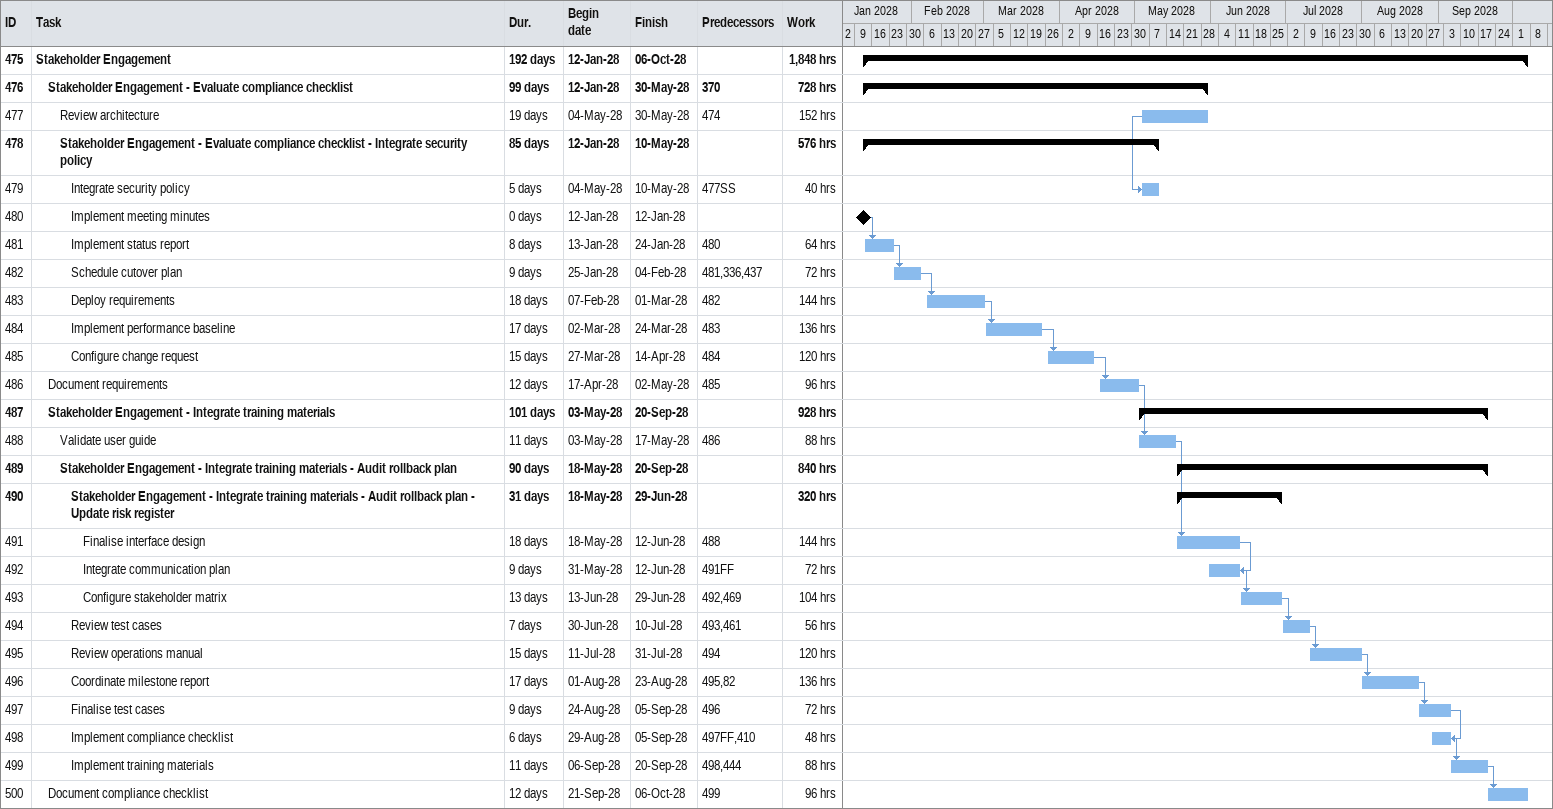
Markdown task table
| ID | Level | Task | Duration | Start | Finish | Predecessors | Work (h) |
|---|---|---|---|---|---|---|---|
| 475 | 1 | **Stakeholder Engagement** | 192d | 2028-01-12 | 2028-10-06 |  | 1848 |
| 476 | 2 | **Stakeholder Engagement - Evaluate compliance checklist** | 99d | 2028-01-12 | 2028-05-30 | 370 | 728 |
| 477 | 3 | Review architecture | 19d | 2028-05-04 | 2028-05-30 | 474 | 152 |
| 478 | 3 | **Stakeholder Engagement - Evaluate compliance checklist - Integrate security policy** | 85d | 2028-01-12 | 2028-05-10 |  | 576 |
| 479 | 4 | Integrate security policy | 5d | 2028-05-04 | 2028-05-10 | 477SS | 40 |
| 480 | 4 | Implement meeting minutes | 0d | 2028-01-12 | 2028-01-12 |  |  |
| 481 | 4 | Implement status report | 8d | 2028-01-13 | 2028-01-24 | 480 | 64 |
| 482 | 4 | Schedule cutover plan | 9d | 2028-01-25 | 2028-02-04 | 481, 336, 437 | 72 |
| 483 | 4 | Deploy requirements | 18d | 2028-02-07 | 2028-03-01 | 482 | 144 |
| 484 | 4 | Implement performance baseline | 17d | 2028-03-02 | 2028-03-24 | 483 | 136 |
| 485 | 4 | Configure change request | 15d | 2028-03-27 | 2028-04-14 | 484 | 120 |
| 486 | 2 | Document requirements | 12d | 2028-04-17 | 2028-05-02 | 485 | 96 |
| 487 | 2 | **Stakeholder Engagement - Integrate training materials** | 101d | 2028-05-03 | 2028-09-20 |  | 928 |
| 488 | 3 | Validate user guide | 11d | 2028-05-03 | 2028-05-17 | 486 | 88 |
| 489 | 3 | **Stakeholder Engagement - Integrate training materials - Audit rollback plan** | 90d | 2028-05-18 | 2028-09-20 |  | 840 |
| 490 | 4 | **Stakeholder Engagement - Integrate training materials - Audit rollback plan - Update risk register** | 31d | 2028-05-18 | 2028-06-29 |  | 320 |
| 491 | 5 | Finalise interface design | 18d | 2028-05-18 | 2028-06-12 | 488 | 144 |
| 492 | 5 | Integrate communication plan | 9d | 2028-05-31 | 2028-06-12 | 491FF | 72 |
| 493 | 5 | Configure stakeholder matrix | 13d | 2028-06-13 | 2028-06-29 | 492, 469 | 104 |
| 494 | 4 | Review test cases | 7d | 2028-06-30 | 2028-07-10 | 493, 461 | 56 |
| 495 | 4 | Review operations manual | 15d | 2028-07-11 | 2028-07-31 | 494 | 120 |
| 496 | 4 | Coordinate milestone report | 17d | 2028-08-01 | 2028-08-23 | 495, 82 | 136 |
| 497 | 4 | Finalise test cases | 9d | 2028-08-24 | 2028-09-05 | 496 | 72 |
| 498 | 4 | Implement compliance checklist | 6d | 2028-08-29 | 2028-09-05 | 497FF, 410 | 48 |
| 499 | 4 | Implement training materials | 11d | 2028-09-06 | 2028-09-20 | 498, 444 | 88 |
| 500 | 2 | Document compliance checklist | 12d | 2028-09-21 | 2028-10-06 | 499 | 96 |
